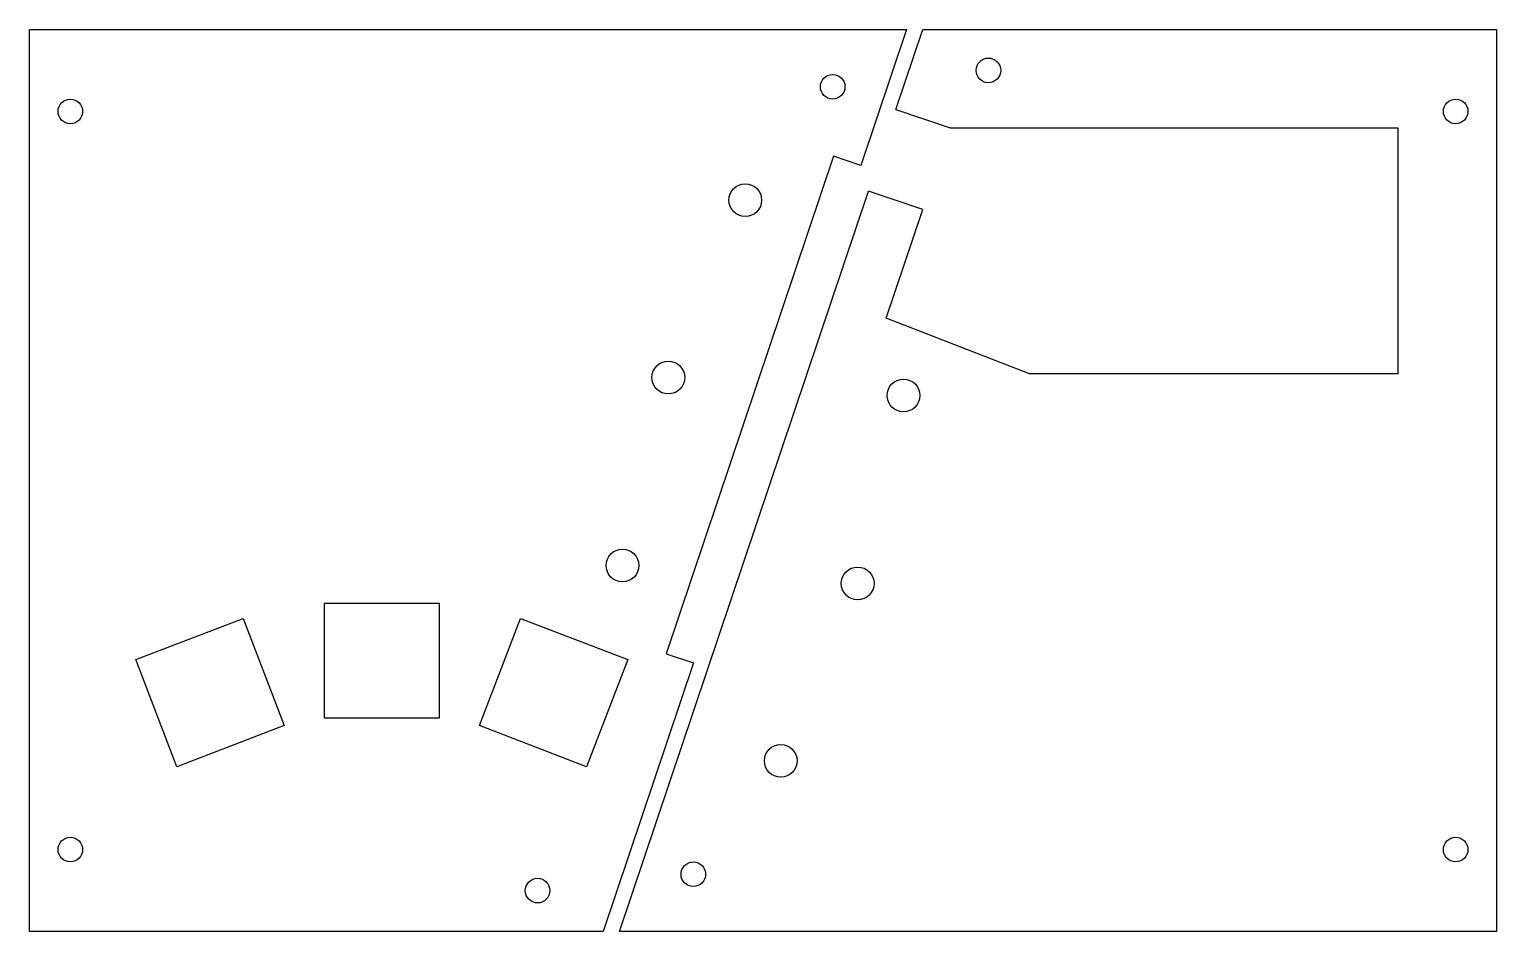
# Model space of a CAD drawing. Extents: x 5 to 184, y -115 to -5.
import ezdxf

# ---------------------------------------------------------------- set-up
doc = ezdxf.new("R2010")
doc.units = 0

# ---------------------------------------------------------------- blocks, each defined once
blk = doc.blocks.new('View0131')
at = {"color": 0, "linetype": 'BYBLOCK'}
for p, q in [((0, 0), (0, 110)), ((0, 110), (107, 110)), ((107, 110), (101.421, 93.4132)), ((98.1034, 94.529), (77.6995, 33.8687)), ((101.421, 93.4132), (98.1034, 94.529)), ((36, 26.0267), (36, 40.0267)), ((36, 40.0267), (50, 40.0267)), ((50, 40.0267), (50, 26.0267)), ((12.9986, 33.1742), (26.0701, 38.1877)), ((26.0701, 38.1877), (31.0836, 25.1162)), ((54.9164, 25.1162), (59.9299, 38.1877)), ((59.9299, 38.1877), (73.0014, 33.1742)), ((18.0121, 20.1027), (12.9986, 33.1742)), ((73.0014, 33.1742), (67.9879, 20.1027)), ((81.0169, 32.7528), (70, 0)), ((77.6995, 33.8687), (81.0169, 32.7528)), ((31.0836, 25.1162), (18.0121, 20.1027)), ((50, 26.0267), (36, 26.0267)), ((67.9879, 20.1027), (54.9164, 25.1162)), ((70, 0), (0, 0))]:
    blk.add_line(p, q, dxfattribs=at)
for centre, radius in [((98, 103), 1.5), ((5, 100), 1.5), ((87.3371, 89.1825), 2), ((77.9494, 67.5464), 2), ((72.3529, 44.635), 2), ((5, 10), 1.5), ((62, 5), 1.5)]:
    blk.add_circle(centre, radius, dxfattribs=at)
blk = doc.blocks.new('View0141')
at = {"color": 0, "linetype": 'BYBLOCK'}
for p, q in [((0, 0), (0, 110)), ((0, 110), (107, 110)), ((107, 110), (76.6332, 19.7204)), ((12, 42), (12, 12)), ((12, 42), (57, 42)), ((57, 42), (74.4619, 35.2215)), ((74.4619, 35.2215), (69.9985, 21.9521)), ((69.9985, 21.9521), (76.6332, 19.7204)), ((66.651, 12), (12, 12)), ((73.2857, 9.76832), (66.651, 12)), ((73.2857, 9.76832), (70, 0)), ((70, 0), (0, 0))]:
    blk.add_line(p, q, dxfattribs=at)
for centre, radius in [((98, 103), 1.5), ((5, 100), 1.5), ((87.3371, 89.1825), 2), ((77.9494, 67.5464), 2), ((72.3529, 44.635), 2), ((5, 10), 1.5), ((62, 5), 1.5)]:
    blk.add_circle(centre, radius, dxfattribs=at)

msp = doc.modelspace()

# ---------------------------------------------------------------- block references
msp.add_blockref('View0131', (5, -115))
at = {"rotation": -180}
msp.add_blockref('View0141', (184, -5), dxfattribs=at)

doc.saveas('drawing.dxf')
